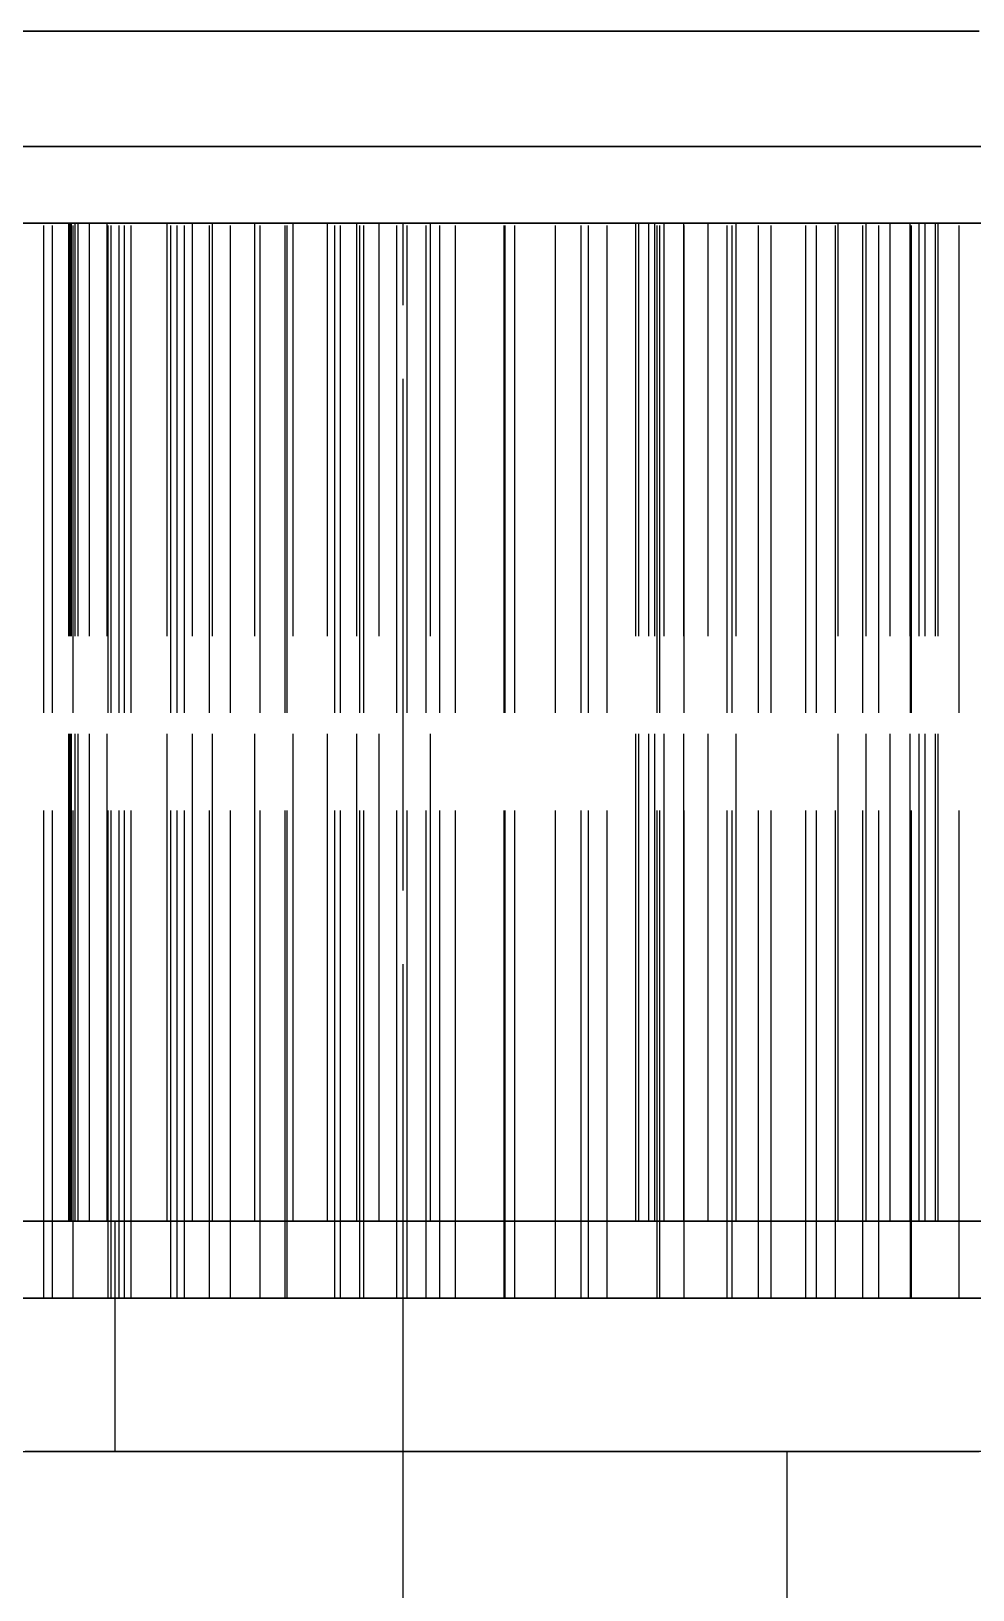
# Model space of a CAD drawing. Header units: millimetres. Extents: x -9 to 221, y -53 to 196.
# Drawn here: x 137.881 to 140.334, y -18.96 to -14.9 of the extents above; entities that cross this region are included whole.
import ezdxf

# ---------------------------------------------------------------- set-up
doc = ezdxf.new("R2010")
doc.units = ezdxf.units.MM
doc.linetypes.add('DASHED', pattern=[1.524, 1.27, -0.254])
doc.layers.add('HIDDEN', color=8, linetype='DASHED')
doc.layers.add('VISIBLE', color=7, linetype='CONTINUOUS')

msp = doc.modelspace()

# ---------------------------------------------------------------- linework, layer by layer
at = {"layer": 'HIDDEN'}
for points in [[(137.82368, -14.9), (137.92895, -14.9), (138.03421, -14.9), (138.13947, -14.9), (138.24474, -14.9), (138.35, -14.9), (138.45526, -14.9), (138.56053, -14.9), (138.66579, -14.9), (138.77105, -14.9), (138.87632, -14.9), (138.98158, -14.9), (139.08684, -14.9), (139.19211, -14.9), (139.29737, -14.9), (139.40263, -14.9), (139.50789, -14.9), (139.61316, -14.9), (139.71842, -14.9), (139.82368, -14.9), (139.92895, -14.9), (140.03421, -14.9), (140.13947, -14.9), (140.24474, -14.9), (140.35, -14.9)], [(140.35, -14.9), (140.24474, -14.9), (140.13947, -14.9), (140.03421, -14.9), (139.92895, -14.9), (139.82368, -14.9), (139.71842, -14.9), (139.61316, -14.9), (139.50789, -14.9), (139.40263, -14.9), (139.29737, -14.9), (139.19211, -14.9), (139.08684, -14.9), (138.98158, -14.9), (138.87632, -14.9), (138.77105, -14.9), (138.66579, -14.9), (138.56053, -14.9), (138.45526, -14.9), (138.35, -14.9), (138.24474, -14.9), (138.13947, -14.9), (138.03421, -14.9), (137.92895, -14.9), (137.82368, -14.9)], [(147.80238, -15.2), (147.04048, -15.2), (146.27857, -15.2), (145.51667, -15.2), (144.75476, -15.2), (143.99286, -15.2), (143.23095, -15.2), (142.46905, -15.2), (141.70714, -15.2), (140.94524, -15.2), (140.18333, -15.2), (139.42143, -15.2), (138.65952, -15.2), (137.89762, -15.2), (137.13571, -15.2), (136.37381, -15.2), (135.6119, -15.2), (134.85, -15.2)], [(147.80238, -15.2), (147.04048, -15.2), (146.27857, -15.2), (145.51667, -15.2), (144.75476, -15.2), (143.99286, -15.2), (143.23095, -15.2), (142.46905, -15.2), (141.70714, -15.2), (140.94524, -15.2), (140.18333, -15.2), (139.42143, -15.2), (138.65952, -15.2), (137.89762, -15.2), (137.13571, -15.2), (136.37381, -15.2), (135.6119, -15.2), (134.85, -15.2)], [(148.0246, -15.2), (147.32619, -15.2), (146.62778, -15.2), (145.92937, -15.2), (145.23095, -15.2), (144.53254, -15.2), (143.83413, -15.2), (143.13571, -15.2), (142.4373, -15.2), (141.73889, -15.2), (141.04048, -15.2), (140.34206, -15.2), (139.64365, -15.2), (138.94524, -15.2), (138.24683, -15.2), (137.54841, -15.2), (136.85, -15.2)], [(136.85, -15.2), (137.19921, -15.2), (137.54841, -15.2), (137.89762, -15.2), (138.24683, -15.2), (138.59603, -15.2), (138.94524, -15.2), (139.29444, -15.2), (139.64365, -15.2), (139.99286, -15.2), (140.34206, -15.2), (140.69127, -15.2), (141.04048, -15.2), (141.38968, -15.2), (141.73889, -15.2), (142.0881, -15.2), (142.4373, -15.2)], [(137.9142, -15.2), (137.71663, -15.2)], [(137.71663, -15.2), (137.9142, -15.2)], [(137.78537, -15.2), (137.93646, -15.2)], [(137.93646, -15.2), (137.78537, -15.2)], [(138.0819, -15.2), (137.88109, -15.2)], [(137.88109, -15.2), (138.0819, -15.2)], [(138.10992, -15.2), (137.9142, -15.2)], [(137.9142, -15.2), (138.10992, -15.2)], [(137.9142, -18.2), (137.9142, -15.2)], [(137.9142, -18.2), (137.9142, -15.2)], [(137.93646, -15.2), (138.08973, -15.2)], [(138.08973, -15.2), (137.93646, -15.2)], [(137.93646, -18.2), (137.93646, -15.2)], [(137.93646, -18.2), (137.93646, -15.2)], [(138.14183, -15.2), (137.99011, -15.2)], [(137.99011, -15.2), (138.12456, -15.2)], [(138.12456, -15.2), (137.99011, -15.2)], [(137.99011, -15.2), (138.14183, -15.2)], [(137.99011, -18.2), (137.99011, -15.2)], [(137.99011, -18.2), (137.99011, -15.2)], [(138.28082, -15.2), (138.0819, -15.2)], [(138.0819, -15.2), (138.28082, -15.2)], [(138.0819, -18.2), (138.0819, -15.2)], [(138.0819, -18.2), (138.0819, -15.2)], [(138.08973, -15.2), (138.24527, -15.2)], [(138.24527, -15.2), (138.08973, -15.2)], [(138.08973, -18.2), (138.08973, -15.2)], [(138.08973, -18.2), (138.08973, -15.2)], [(138.24527, -15.2), (138.10992, -15.2)], [(138.10992, -15.2), (138.24527, -15.2)], [(138.10992, -18.2), (138.10992, -15.2)], [(138.10992, -18.2), (138.10992, -15.2)], [(138.12456, -15.2), (138.26137, -15.2)], [(138.26137, -15.2), (138.12456, -15.2)], [(138.12456, -18.2), (138.12456, -15.2)], [(138.12456, -18.2), (138.12456, -15.2)], [(138.34576, -15.2), (138.14183, -15.2)], [(138.14183, -15.2), (138.34576, -15.2)], [(138.14183, -18.2), (138.14183, -15.2)], [(138.14183, -18.2), (138.14183, -15.2)], [(138.24527, -18.2), (138.24527, -15.2)], [(138.24527, -18.2), (138.24527, -15.2)], [(138.26137, -15.2), (138.40058, -15.2)], [(138.40058, -15.2), (138.26137, -15.2)], [(138.26137, -18.2), (138.26137, -15.2)], [(138.26137, -18.2), (138.26137, -15.2)], [(138.47769, -15.2), (138.28082, -15.2)], [(138.28082, -15.2), (138.47769, -15.2)], [(138.28082, -18.2), (138.28082, -15.2)], [(138.28082, -18.2), (138.28082, -15.2)], [(138.54772, -15.2), (138.34576, -15.2)], [(138.34576, -15.2), (138.54772, -15.2)], [(138.34576, -18.2), (138.34576, -15.2)], [(138.34576, -18.2), (138.34576, -15.2)], [(138.40058, -15.2), (138.54224, -15.2)], [(138.54224, -15.2), (138.40058, -15.2)], [(138.40058, -18.2), (138.40058, -15.2)], [(138.40058, -18.2), (138.40058, -15.2)], [(138.67233, -15.2), (138.47769, -15.2)], [(138.47769, -15.2), (138.67233, -15.2)], [(138.47769, -18.2), (138.47769, -15.2)], [(138.47769, -18.2), (138.47769, -15.2)], [(138.54224, -15.2), (138.68644, -15.2)], [(138.68644, -15.2), (138.54224, -15.2)], [(138.54224, -18.2), (138.54224, -15.2)], [(138.54224, -18.2), (138.54224, -15.2)], [(138.74758, -15.2), (138.54772, -15.2)], [(138.54772, -15.2), (138.74758, -15.2)], [(138.54772, -18.2), (138.54772, -15.2)], [(138.54772, -18.2), (138.54772, -15.2)], [(138.83329, -15.2), (138.67233, -15.2)], [(138.67233, -15.2), (138.83329, -15.2)], [(138.67233, -18.2), (138.67233, -15.2)], [(138.67233, -18.2), (138.67233, -15.2)], [(138.68644, -15.2), (138.83329, -15.2)], [(138.83329, -15.2), (138.68644, -15.2)], [(138.68644, -18.2), (138.68644, -15.2)], [(138.68644, -18.2), (138.68644, -15.2)], [(138.91025, -15.2), (138.73719, -15.2)], [(138.73719, -15.2), (138.86059, -15.2)], [(138.86059, -15.2), (138.73719, -15.2)], [(138.73719, -15.2), (138.91025, -15.2)], [(138.73719, -18.2), (138.73719, -15.2)], [(138.73719, -18.2), (138.73719, -15.2)], [(138.94521, -15.2), (138.74758, -15.2)], [(138.74758, -15.2), (138.94521, -15.2)], [(138.74758, -18.2), (138.74758, -15.2)], [(138.74758, -18.2), (138.74758, -15.2)], [(138.83329, -18.2), (138.83329, -15.2)], [(138.83329, -18.2), (138.83329, -15.2)], [(138.86059, -15.2), (138.98665, -15.2)], [(138.98665, -15.2), (138.86059, -15.2)], [(138.86059, -18.2), (138.86059, -15.2)], [(138.86059, -18.2), (138.86059, -15.2)], [(139.1129, -15.2), (138.91025, -15.2)], [(138.91025, -15.2), (139.1129, -15.2)], [(138.91025, -18.2), (138.91025, -15.2)], [(138.91025, -18.2), (138.91025, -15.2)], [(139.14044, -15.2), (138.94521, -15.2)], [(138.94521, -15.2), (139.14044, -15.2)], [(138.94521, -18.2), (138.94521, -15.2)], [(138.94521, -18.2), (138.94521, -15.2)], [(138.98665, -15.2), (139.11541, -15.2)], [(139.11541, -15.2), (138.98665, -15.2)], [(138.98665, -18.2), (138.98665, -15.2)], [(138.98665, -18.2), (138.98665, -15.2)], [(139.31326, -15.2), (139.1129, -15.2)], [(139.1129, -15.2), (139.31326, -15.2)], [(139.1129, -18.2), (139.1129, -15.2)], [(139.1129, -18.2), (139.1129, -15.2)], [(139.11541, -15.2), (139.24696, -15.2)], [(139.24696, -15.2), (139.11541, -15.2)], [(139.11541, -18.2), (139.11541, -15.2)], [(139.11541, -18.2), (139.11541, -15.2)], [(139.33305, -15.2), (139.14044, -15.2)], [(139.14044, -15.2), (139.33305, -15.2)], [(139.14044, -18.2), (139.14044, -15.2)], [(139.14044, -18.2), (139.14044, -15.2)], [(139.24696, -15.2), (139.38139, -15.2)], [(139.38139, -15.2), (139.24696, -15.2)], [(139.24696, -18.2), (139.24696, -15.2)], [(139.24696, -18.2), (139.24696, -15.2)], [(139.5112, -15.2), (139.31326, -15.2)], [(139.31326, -15.2), (139.5112, -15.2)], [(139.31326, -18.2), (139.31326, -15.2)], [(139.31326, -18.2), (139.31326, -15.2)], [(139.51883, -15.2), (139.33305, -15.2)], [(139.33305, -15.2), (139.51883, -15.2)], [(139.33305, -18.2), (139.33305, -15.2)], [(139.33305, -18.2), (139.33305, -15.2)], [(139.38139, -15.2), (139.51883, -15.2)], [(139.51883, -15.2), (139.38139, -15.2)], [(139.38139, -18.2), (139.38139, -15.2)], [(139.38139, -18.2), (139.38139, -15.2)], [(139.70658, -15.2), (139.5112, -15.2)], [(139.5112, -15.2), (139.70658, -15.2)], [(139.5112, -18.2), (139.5112, -15.2)], [(139.5112, -18.2), (139.5112, -15.2)], [(139.51883, -18.2), (139.51883, -15.2)], [(139.51883, -18.2), (139.51883, -15.2)], [(139.77582, -15.2), (139.58227, -15.2)], [(139.58227, -15.2), (139.69402, -15.2)], [(139.69402, -15.2), (139.58227, -15.2)], [(139.58227, -15.2), (139.77582, -15.2)], [(139.58227, -18.2), (139.58227, -15.2)], [(139.58227, -18.2), (139.58227, -15.2)], [(139.69402, -15.2), (139.8087, -15.2)], [(139.8087, -15.2), (139.69402, -15.2)], [(139.69402, -18.2), (139.69402, -15.2)], [(139.69402, -18.2), (139.69402, -15.2)], [(139.8992, -15.2), (139.70658, -15.2)], [(139.70658, -15.2), (139.8992, -15.2)], [(139.70658, -18.2), (139.70658, -15.2)], [(139.70658, -18.2), (139.70658, -15.2)], [(139.97619, -15.2), (139.77582, -15.2)], [(139.77582, -15.2), (139.97619, -15.2)], [(139.77582, -18.2), (139.77582, -15.2)], [(139.77582, -18.2), (139.77582, -15.2)], [(139.8087, -15.2), (139.92639, -15.2)], [(139.92639, -15.2), (139.8087, -15.2)], [(139.8087, -18.2), (139.8087, -15.2)], [(139.8087, -18.2), (139.8087, -15.2)], [(140.08884, -15.2), (139.8992, -15.2)], [(139.8992, -15.2), (140.08884, -15.2)], [(139.8992, -18.2), (139.8992, -15.2)], [(139.8992, -18.2), (139.8992, -15.2)], [(139.92639, -15.2), (140.04718, -15.2)], [(140.04718, -15.2), (139.92639, -15.2)], [(139.92639, -18.2), (139.92639, -15.2)], [(139.92639, -18.2), (139.92639, -15.2)], [(140.17398, -15.2), (139.97619, -15.2)], [(139.97619, -15.2), (140.17398, -15.2)], [(139.97619, -18.2), (139.97619, -15.2)], [(139.97619, -18.2), (139.97619, -15.2)], [(140.04718, -15.2), (140.17118, -15.2)], [(140.17118, -15.2), (140.04718, -15.2)], [(140.04718, -18.2), (140.04718, -15.2)], [(140.04718, -18.2), (140.04718, -15.2)], [(140.29855, -15.2), (140.08884, -15.2)], [(140.08884, -15.2), (140.29855, -15.2)], [(140.08884, -18.2), (140.08884, -15.2)], [(140.08884, -18.2), (140.08884, -15.2)], [(140.17118, -15.2), (140.29855, -15.2)], [(140.29855, -15.2), (140.17118, -15.2)], [(140.17118, -18.2), (140.17118, -15.2)], [(140.17118, -18.2), (140.17118, -15.2)], [(140.36904, -15.2), (140.17398, -15.2)], [(140.17398, -15.2), (140.36904, -15.2)], [(140.17398, -18.2), (140.17398, -15.2)], [(140.17398, -18.2), (140.17398, -15.2)], [(140.29855, -18.2), (140.29855, -15.2)], [(140.29855, -18.2), (140.29855, -15.2)], [(137.83291, -15.4), (138.30156, -15.4)], [(138.30156, -15.4), (137.83291, -15.4)], [(137.97954, -15.4), (137.98275, -15.4)], [(137.98636, -15.4), (137.97954, -15.4)], [(137.97954, -15.4), (137.98636, -15.4)], [(137.98275, -15.4), (137.97954, -15.4)], [(137.97954, -18), (137.97954, -15.4)], [(137.97954, -18), (137.97954, -15.4)], [(137.98275, -15.4), (137.99569, -15.4)], [(137.99569, -15.4), (137.98275, -15.4)], [(137.98275, -18), (137.98275, -15.4)], [(137.98275, -18), (137.98275, -15.4)], [(138.00377, -15.4), (137.98636, -15.4)], [(137.98636, -15.4), (138.00377, -15.4)], [(137.98636, -18), (137.98636, -15.4)], [(137.98636, -18), (137.98636, -15.4)], [(137.99569, -15.4), (138.23516, -15.4)], [(138.23516, -15.4), (137.99569, -15.4)], [(137.99569, -18), (137.99569, -15.4)], [(137.99569, -18), (137.99569, -15.4)], [(138.03305, -15.4), (138.00377, -15.4)], [(138.00377, -15.4), (138.03305, -15.4)], [(138.00377, -18), (138.00377, -15.4)], [(138.00377, -18), (138.00377, -15.4)], [(138.07863, -15.4), (138.03305, -15.4)], [(138.03305, -15.4), (138.07863, -15.4)], [(138.03305, -18), (138.03305, -15.4)], [(138.03305, -18), (138.03305, -15.4)], [(138.30156, -15.4), (138.07863, -15.4)], [(138.07863, -15.4), (138.30156, -15.4)], [(138.07863, -18), (138.07863, -15.4)], [(138.07863, -18), (138.07863, -15.4)], [(138.23516, -15.4), (138.35377, -15.4)], [(138.35377, -15.4), (138.23516, -15.4)], [(138.23516, -18), (138.23516, -15.4)], [(138.23516, -18), (138.23516, -15.4)], [(138.30156, -18), (138.30156, -15.4)], [(138.30156, -18), (138.30156, -15.4)], [(138.35377, -15.4), (138.46339, -15.4)], [(138.46339, -15.4), (138.35377, -15.4)], [(138.35377, -18), (138.35377, -15.4)], [(138.35377, -18), (138.35377, -15.4)], [(138.46339, -15.4), (138.56332, -15.4)], [(138.56332, -15.4), (138.46339, -15.4)], [(138.46339, -18), (138.46339, -15.4)], [(138.46339, -18), (138.46339, -15.4)], [(138.56332, -15.4), (138.65251, -15.4)], [(138.65251, -15.4), (138.56332, -15.4)], [(138.56332, -18), (138.56332, -15.4)], [(138.56332, -18), (138.56332, -15.4)], [(138.65251, -15.4), (138.72915, -15.4)], [(138.72915, -15.4), (138.65251, -15.4)], [(138.65251, -18), (138.65251, -15.4)], [(138.65251, -18), (138.65251, -15.4)], [(138.72915, -15.4), (138.78786, -15.4)], [(138.78786, -15.4), (138.72915, -15.4)], [(138.72915, -18), (138.72915, -15.4)], [(138.72915, -18), (138.72915, -15.4)], [(138.78786, -15.4), (138.92154, -15.4)], [(138.92154, -15.4), (138.78786, -15.4)], [(138.78786, -18), (138.78786, -15.4)], [(138.78786, -18), (138.78786, -15.4)], [(140.34206, -15.4), (140.31032, -15.4), (140.27857, -15.4), (140.24683, -15.4), (140.21508, -15.4), (140.18333, -15.4), (140.15159, -15.4), (140.11984, -15.4), (140.0881, -15.4), (140.05635, -15.4), (140.0246, -15.4), (139.99286, -15.4), (139.96111, -15.4), (139.92937, -15.4), (139.89762, -15.4), (139.86587, -15.4), (139.83413, -15.4), (139.80238, -15.4), (139.77063, -15.4), (139.73889, -15.4), (139.70714, -15.4), (139.6754, -15.4), (139.64365, -15.4), (139.6119, -15.4), (139.58016, -15.4), (139.54841, -15.4), (139.51667, -15.4), (139.48492, -15.4), (139.45317, -15.4), (139.42143, -15.4), (139.38968, -15.4), (139.35794, -15.4), (139.32619, -15.4), (139.29444, -15.4), (139.2627, -15.4), (139.23095, -15.4), (139.19921, -15.4), (139.16746, -15.4), (139.13571, -15.4), (139.10397, -15.4), (139.07222, -15.4), (139.04048, -15.4), (139.00873, -15.4), (138.97698, -15.4), (138.94524, -15.4), (138.91349, -15.4), (138.88175, -15.4), (138.85, -15.4)], [(138.85, -15.4), (138.86587, -15.4), (138.88175, -15.4), (138.89762, -15.4), (138.91349, -15.4), (138.92937, -15.4), (138.94524, -15.4), (138.96111, -15.4), (138.97698, -15.4), (138.99286, -15.4), (139.00873, -15.4), (139.0246, -15.4), (139.04048, -15.4), (139.05635, -15.4), (139.07222, -15.4), (139.0881, -15.4), (139.10397, -15.4), (139.11984, -15.4), (139.13571, -15.4), (139.15159, -15.4), (139.16746, -15.4), (139.18333, -15.4), (139.19921, -15.4), (139.21508, -15.4), (139.23095, -15.4), (139.24683, -15.4), (139.2627, -15.4), (139.27857, -15.4), (139.29444, -15.4), (139.31032, -15.4), (139.32619, -15.4), (139.34206, -15.4), (139.35794, -15.4), (139.37381, -15.4), (139.38968, -15.4), (139.40556, -15.4), (139.42143, -15.4), (139.4373, -15.4), (139.45317, -15.4), (139.46905, -15.4), (139.48492, -15.4), (139.50079, -15.4), (139.51667, -15.4), (139.53254, -15.4), (139.54841, -15.4), (139.56429, -15.4), (139.58016, -15.4), (139.59603, -15.4), (139.6119, -15.4), (139.62778, -15.4), (139.64365, -15.4), (139.65952, -15.4), (139.6754, -15.4), (139.69127, -15.4), (139.70714, -15.4), (139.72302, -15.4), (139.73889, -15.4), (139.75476, -15.4), (139.77063, -15.4), (139.78651, -15.4), (139.80238, -15.4), (139.81825, -15.4), (139.83413, -15.4), (139.85, -15.4)], [(140.34206, -15.4), (140.31032, -15.4), (140.27857, -15.4), (140.24683, -15.4), (140.21508, -15.4), (140.18333, -15.4), (140.15159, -15.4), (140.11984, -15.4), (140.0881, -15.4), (140.05635, -15.4), (140.0246, -15.4), (139.99286, -15.4), (139.96111, -15.4), (139.92937, -15.4), (139.89762, -15.4), (139.86587, -15.4), (139.83413, -15.4), (139.80238, -15.4), (139.77063, -15.4), (139.73889, -15.4), (139.70714, -15.4), (139.6754, -15.4), (139.64365, -15.4), (139.6119, -15.4), (139.58016, -15.4), (139.54841, -15.4), (139.51667, -15.4), (139.48492, -15.4), (139.45317, -15.4), (139.42143, -15.4), (139.38968, -15.4), (139.35794, -15.4), (139.32619, -15.4), (139.29444, -15.4), (139.2627, -15.4), (139.23095, -15.4), (139.19921, -15.4), (139.16746, -15.4), (139.13571, -15.4), (139.10397, -15.4), (139.07222, -15.4), (139.04048, -15.4), (139.00873, -15.4), (138.97698, -15.4), (138.94524, -15.4), (138.91349, -15.4), (138.88175, -15.4), (138.85, -15.4)], [(138.85, -15.4), (138.86587, -15.4), (138.88175, -15.4), (138.89762, -15.4), (138.91349, -15.4), (138.92937, -15.4), (138.94524, -15.4), (138.96111, -15.4), (138.97698, -15.4), (138.99286, -15.4), (139.00873, -15.4), (139.0246, -15.4), (139.04048, -15.4), (139.05635, -15.4), (139.07222, -15.4), (139.0881, -15.4), (139.10397, -15.4), (139.11984, -15.4), (139.13571, -15.4), (139.15159, -15.4), (139.16746, -15.4), (139.18333, -15.4), (139.19921, -15.4), (139.21508, -15.4), (139.23095, -15.4), (139.24683, -15.4), (139.2627, -15.4), (139.27857, -15.4), (139.29444, -15.4), (139.31032, -15.4), (139.32619, -15.4), (139.34206, -15.4), (139.35794, -15.4), (139.37381, -15.4), (139.38968, -15.4), (139.40556, -15.4), (139.42143, -15.4), (139.4373, -15.4), (139.45317, -15.4), (139.46905, -15.4), (139.48492, -15.4), (139.50079, -15.4), (139.51667, -15.4), (139.53254, -15.4), (139.54841, -15.4), (139.56429, -15.4), (139.58016, -15.4), (139.59603, -15.4), (139.6119, -15.4), (139.62778, -15.4), (139.64365, -15.4), (139.65952, -15.4), (139.6754, -15.4), (139.69127, -15.4), (139.70714, -15.4), (139.72302, -15.4), (139.73889, -15.4), (139.75476, -15.4), (139.77063, -15.4), (139.78651, -15.4), (139.80238, -15.4), (139.81825, -15.4), (139.83413, -15.4), (139.85, -15.4)], [(138.85, -18.6), (138.85, -15.4)], [(138.85, -21.71), (138.85, -15.4)], [(138.92154, -18), (138.92154, -15.4)], [(138.92154, -15.4), (139.50594, -15.4)], [(139.50594, -15.4), (138.92154, -15.4)], [(138.92154, -18), (138.92154, -15.4)], [(139.4564, -18), (139.4564, -15.4)], [(139.50594, -15.4), (139.4564, -15.4)], [(139.4564, -15.4), (139.4637, -15.4)], [(139.4564, -15.4), (139.50594, -15.4)], [(139.4637, -15.4), (139.4564, -15.4)], [(139.4564, -18), (139.4564, -15.4)], [(139.4637, -18), (139.4637, -15.4)], [(139.4637, -15.4), (139.48998, -15.4)], [(139.48998, -15.4), (139.4637, -15.4)], [(139.4637, -18), (139.4637, -15.4)], [(139.48998, -15.4), (139.52981, -15.4)], [(139.52981, -15.4), (139.48998, -15.4)], [(139.48998, -18), (139.48998, -15.4)], [(139.48998, -18), (139.48998, -15.4)], [(139.50594, -18), (139.50594, -15.4)], [(139.50594, -18), (139.50594, -15.4)], [(139.52981, -15.4), (139.58148, -15.4)], [(139.58148, -15.4), (139.52981, -15.4)], [(139.52981, -18), (139.52981, -15.4)], [(139.52981, -18), (139.52981, -15.4)], [(139.58148, -15.4), (139.6441, -15.4)], [(139.6441, -15.4), (139.58148, -15.4)], [(139.58148, -18), (139.58148, -15.4)], [(139.58148, -18), (139.58148, -15.4)], [(139.6441, -15.4), (139.7171, -15.4)], [(139.7171, -15.4), (139.6441, -15.4)], [(139.6441, -18), (139.6441, -15.4)], [(139.6441, -18), (139.6441, -15.4)], [(139.7171, -15.4), (139.9829, -15.4)], [(139.9829, -15.4), (139.7171, -15.4)], [(139.7171, -18), (139.7171, -15.4)], [(139.7171, -18), (139.7171, -15.4)], [(139.85, -15.4), (139.86587, -15.4), (139.88175, -15.4), (139.89762, -15.4), (139.91349, -15.4), (139.92937, -15.4), (139.94524, -15.4), (139.96111, -15.4), (139.97698, -15.4), (139.99286, -15.4), (140.00873, -15.4), (140.0246, -15.4), (140.04048, -15.4), (140.05635, -15.4), (140.07222, -15.4), (140.0881, -15.4), (140.10397, -15.4), (140.11984, -15.4), (140.13571, -15.4), (140.15159, -15.4), (140.16746, -15.4), (140.18333, -15.4), (140.19921, -15.4), (140.21508, -15.4), (140.23095, -15.4), (140.24683, -15.4), (140.2627, -15.4), (140.27857, -15.4), (140.29444, -15.4), (140.31032, -15.4), (140.32619, -15.4), (140.34206, -15.4)], [(139.85, -15.4), (139.86587, -15.4), (139.88175, -15.4), (139.89762, -15.4), (139.91349, -15.4), (139.92937, -15.4), (139.94524, -15.4), (139.96111, -15.4), (139.97698, -15.4), (139.99286, -15.4), (140.00873, -15.4), (140.0246, -15.4), (140.04048, -15.4), (140.05635, -15.4), (140.07222, -15.4), (140.0881, -15.4), (140.10397, -15.4), (140.11984, -15.4), (140.13571, -15.4), (140.15159, -15.4), (140.16746, -15.4), (140.18333, -15.4), (140.19921, -15.4), (140.21508, -15.4), (140.23095, -15.4), (140.24683, -15.4), (140.2627, -15.4), (140.27857, -15.4), (140.29444, -15.4), (140.31032, -15.4), (140.32619, -15.4), (140.34206, -15.4)], [(139.9829, -15.4), (140.0559, -15.4)], [(140.0559, -15.4), (139.9829, -15.4)], [(139.9829, -18), (139.9829, -15.4)], [(139.9829, -18), (139.9829, -15.4)], [(140.0559, -15.4), (140.11852, -15.4)], [(140.11852, -15.4), (140.0559, -15.4)], [(140.0559, -18), (140.0559, -15.4)], [(140.0559, -18), (140.0559, -15.4)], [(140.11852, -15.4), (140.17019, -15.4)], [(140.17019, -15.4), (140.11852, -15.4)], [(140.11852, -18), (140.11852, -15.4)], [(140.11852, -18), (140.11852, -15.4)], [(140.17019, -15.4), (140.21002, -15.4)], [(140.21002, -15.4), (140.17019, -15.4)], [(140.17019, -18), (140.17019, -15.4)], [(140.17019, -18), (140.17019, -15.4)], [(140.2436, -15.4), (140.19406, -15.4)], [(140.19406, -15.4), (140.77846, -15.4)], [(140.77846, -15.4), (140.19406, -15.4)], [(140.19406, -15.4), (140.2436, -15.4)], [(140.19406, -18), (140.19406, -15.4)], [(140.19406, -18), (140.19406, -15.4)], [(140.21002, -15.4), (140.2363, -15.4)], [(140.2363, -15.4), (140.21002, -15.4)], [(140.21002, -18), (140.21002, -15.4)], [(140.21002, -18), (140.21002, -15.4)], [(140.2363, -15.4), (140.2436, -15.4)], [(140.2436, -15.4), (140.2363, -15.4)], [(140.2363, -18), (140.2363, -15.4)], [(140.2363, -18), (140.2363, -15.4)], [(140.2436, -18), (140.2436, -15.4)], [(140.2436, -18), (140.2436, -15.4)], [(137.83291, -18), (138.30156, -18)], [(138.30156, -18), (137.83291, -18)], [(137.97954, -18), (137.98275, -18)], [(137.98636, -18), (137.97954, -18)], [(137.97954, -18), (137.98636, -18)], [(137.98275, -18), (137.97954, -18)], [(137.98275, -18), (137.99569, -18)], [(137.99569, -18), (137.98275, -18)], [(138.00377, -18), (137.98636, -18)], [(137.98636, -18), (138.00377, -18)], [(137.99569, -18), (138.23516, -18)], [(138.23516, -18), (137.99569, -18)], [(138.03305, -18), (138.00377, -18)], [(138.00377, -18), (138.03305, -18)], [(138.07863, -18), (138.03305, -18)], [(138.03305, -18), (138.07863, -18)], [(138.30156, -18), (138.07863, -18)], [(138.07863, -18), (138.30156, -18)], [(140.37778, -18), (140.32222, -18), (140.26667, -18), (140.21111, -18), (140.15556, -18), (140.1, -18), (140.04444, -18), (139.98889, -18), (139.93333, -18), (139.87778, -18), (139.82222, -18), (139.76667, -18), (139.71111, -18), (139.65556, -18), (139.6, -18), (139.54444, -18), (139.48889, -18), (139.43333, -18), (139.37778, -18), (139.32222, -18), (139.26667, -18), (139.21111, -18), (139.15556, -18), (139.1, -18), (139.04444, -18), (138.98889, -18), (138.93333, -18), (138.87778, -18), (138.82222, -18), (138.76667, -18), (138.71111, -18), (138.65556, -18), (138.6, -18), (138.54444, -18), (138.48889, -18), (138.43333, -18), (138.37778, -18), (138.32222, -18), (138.26667, -18), (138.21111, -18), (138.15556, -18), (138.1, -18)], [(138.1, -18), (138.12778, -18), (138.15556, -18), (138.18333, -18), (138.21111, -18), (138.23889, -18), (138.26667, -18), (138.29444, -18), (138.32222, -18), (138.35, -18), (138.37778, -18), (138.40556, -18), (138.43333, -18), (138.46111, -18), (138.48889, -18), (138.51667, -18), (138.54444, -18), (138.57222, -18), (138.6, -18), (138.62778, -18), (138.65556, -18), (138.68333, -18), (138.71111, -18), (138.73889, -18), (138.76667, -18), (138.79444, -18), (138.82222, -18), (138.85, -18), (138.87778, -18), (138.90556, -18), (138.93333, -18), (138.96111, -18), (138.98889, -18), (139.01667, -18), (139.04444, -18), (139.07222, -18), (139.1, -18), (139.12778, -18), (139.15556, -18), (139.18333, -18), (139.21111, -18), (139.23889, -18), (139.26667, -18), (139.29444, -18), (139.32222, -18), (139.35, -18), (139.37778, -18), (139.40556, -18), (139.43333, -18), (139.46111, -18), (139.48889, -18), (139.51667, -18), (139.54444, -18), (139.57222, -18), (139.6, -18), (139.62778, -18), (139.65556, -18), (139.68333, -18), (139.71111, -18), (139.73889, -18), (139.76667, -18), (139.79444, -18), (139.82222, -18), (139.85, -18)], [(138.1, -18.6), (138.1, -18)], [(138.23516, -18), (138.35377, -18)], [(138.35377, -18), (138.23516, -18)], [(138.35377, -18), (138.46339, -18)], [(138.46339, -18), (138.35377, -18)], [(138.46339, -18), (138.56332, -18)], [(138.56332, -18), (138.46339, -18)], [(138.56332, -18), (138.65251, -18)], [(138.65251, -18), (138.56332, -18)], [(138.65251, -18), (138.72915, -18)], [(138.72915, -18), (138.65251, -18)], [(138.72915, -18), (138.78786, -18)], [(138.78786, -18), (138.72915, -18)], [(138.78786, -18), (138.92154, -18)], [(138.92154, -18), (138.78786, -18)], [(138.92154, -18), (139.50594, -18)], [(139.50594, -18), (138.92154, -18)], [(139.50594, -18), (139.4564, -18)], [(139.4564, -18), (139.4637, -18)], [(139.4564, -18), (139.50594, -18)], [(139.4637, -18), (139.4564, -18)], [(139.4637, -18), (139.48998, -18)], [(139.48998, -18), (139.4637, -18)], [(139.48998, -18), (139.52981, -18)], [(139.52981, -18), (139.48998, -18)], [(139.52981, -18), (139.58148, -18)], [(139.58148, -18), (139.52981, -18)], [(139.58148, -18), (139.6441, -18)], [(139.6441, -18), (139.58148, -18)], [(139.6441, -18), (139.7171, -18)], [(139.7171, -18), (139.6441, -18)], [(139.7171, -18), (139.9829, -18)], [(139.9829, -18), (139.7171, -18)], [(139.85, -18), (139.87778, -18), (139.90556, -18), (139.93333, -18), (139.96111, -18), (139.98889, -18), (140.01667, -18), (140.04444, -18), (140.07222, -18), (140.1, -18), (140.12778, -18), (140.15556, -18), (140.18333, -18), (140.21111, -18), (140.23889, -18), (140.26667, -18), (140.29444, -18), (140.32222, -18), (140.35, -18)], [(139.9829, -18), (140.0559, -18)], [(140.0559, -18), (139.9829, -18)], [(140.0559, -18), (140.11852, -18)], [(140.11852, -18), (140.0559, -18)], [(140.11852, -18), (140.17019, -18)], [(140.17019, -18), (140.11852, -18)], [(140.17019, -18), (140.21002, -18)], [(140.21002, -18), (140.17019, -18)], [(140.2436, -18), (140.19406, -18)], [(140.19406, -18), (140.77846, -18)], [(140.77846, -18), (140.19406, -18)], [(140.19406, -18), (140.2436, -18)], [(140.21002, -18), (140.2363, -18)], [(140.2363, -18), (140.21002, -18)], [(140.2363, -18), (140.2436, -18)], [(140.2436, -18), (140.2363, -18)], [(147.80238, -18.2), (147.04048, -18.2), (146.27857, -18.2), (145.51667, -18.2), (144.75476, -18.2), (143.99286, -18.2), (143.23095, -18.2), (142.46905, -18.2), (141.70714, -18.2), (140.94524, -18.2), (140.18333, -18.2), (139.42143, -18.2), (138.65952, -18.2), (137.89762, -18.2), (137.13571, -18.2), (136.37381, -18.2), (135.6119, -18.2), (134.85, -18.2)], [(137.9142, -18.2), (137.71663, -18.2)], [(137.71663, -18.2), (137.9142, -18.2)], [(137.78537, -18.2), (137.93646, -18.2)], [(137.93646, -18.2), (137.78537, -18.2)], [(138.0819, -18.2), (137.88109, -18.2)], [(137.88109, -18.2), (138.0819, -18.2)], [(138.10992, -18.2), (137.9142, -18.2)], [(137.9142, -18.2), (138.10992, -18.2)], [(137.93646, -18.2), (138.08973, -18.2)], [(138.08973, -18.2), (137.93646, -18.2)], [(138.14183, -18.2), (137.99011, -18.2)], [(137.99011, -18.2), (138.12456, -18.2)], [(138.12456, -18.2), (137.99011, -18.2)], [(137.99011, -18.2), (138.14183, -18.2)], [(138.28082, -18.2), (138.0819, -18.2)], [(138.0819, -18.2), (138.28082, -18.2)], [(138.08973, -18.2), (138.24527, -18.2)], [(138.24527, -18.2), (138.08973, -18.2)], [(138.24527, -18.2), (138.10992, -18.2)], [(138.10992, -18.2), (138.24527, -18.2)], [(138.12456, -18.2), (138.26137, -18.2)], [(138.26137, -18.2), (138.12456, -18.2)], [(138.34576, -18.2), (138.14183, -18.2)], [(138.14183, -18.2), (138.34576, -18.2)], [(138.26137, -18.2), (138.40058, -18.2)], [(138.40058, -18.2), (138.26137, -18.2)], [(138.47769, -18.2), (138.28082, -18.2)], [(138.28082, -18.2), (138.47769, -18.2)], [(138.54772, -18.2), (138.34576, -18.2)], [(138.34576, -18.2), (138.54772, -18.2)], [(138.40058, -18.2), (138.54224, -18.2)], [(138.54224, -18.2), (138.40058, -18.2)], [(138.67233, -18.2), (138.47769, -18.2)], [(138.47769, -18.2), (138.67233, -18.2)], [(138.54224, -18.2), (138.68644, -18.2)], [(138.68644, -18.2), (138.54224, -18.2)], [(138.74758, -18.2), (138.54772, -18.2)], [(138.54772, -18.2), (138.74758, -18.2)], [(138.83329, -18.2), (138.67233, -18.2)], [(138.67233, -18.2), (138.83329, -18.2)], [(138.68644, -18.2), (138.83329, -18.2)], [(138.83329, -18.2), (138.68644, -18.2)], [(138.91025, -18.2), (138.73719, -18.2)], [(138.73719, -18.2), (138.86059, -18.2)], [(138.86059, -18.2), (138.73719, -18.2)], [(138.73719, -18.2), (138.91025, -18.2)], [(138.94521, -18.2), (138.74758, -18.2)], [(138.74758, -18.2), (138.94521, -18.2)], [(138.86059, -18.2), (138.98665, -18.2)], [(138.98665, -18.2), (138.86059, -18.2)], [(139.1129, -18.2), (138.91025, -18.2)], [(138.91025, -18.2), (139.1129, -18.2)], [(139.14044, -18.2), (138.94521, -18.2)], [(138.94521, -18.2), (139.14044, -18.2)], [(138.98665, -18.2), (139.11541, -18.2)], [(139.11541, -18.2), (138.98665, -18.2)], [(139.31326, -18.2), (139.1129, -18.2)], [(139.1129, -18.2), (139.31326, -18.2)], [(139.11541, -18.2), (139.24696, -18.2)], [(139.24696, -18.2), (139.11541, -18.2)], [(139.33305, -18.2), (139.14044, -18.2)], [(139.14044, -18.2), (139.33305, -18.2)], [(139.24696, -18.2), (139.38139, -18.2)], [(139.38139, -18.2), (139.24696, -18.2)], [(139.5112, -18.2), (139.31326, -18.2)], [(139.31326, -18.2), (139.5112, -18.2)], [(139.51883, -18.2), (139.33305, -18.2)], [(139.33305, -18.2), (139.51883, -18.2)], [(139.38139, -18.2), (139.51883, -18.2)], [(139.51883, -18.2), (139.38139, -18.2)], [(139.70658, -18.2), (139.5112, -18.2)], [(139.5112, -18.2), (139.70658, -18.2)], [(139.77582, -18.2), (139.58227, -18.2)], [(139.58227, -18.2), (139.69402, -18.2)], [(139.69402, -18.2), (139.58227, -18.2)], [(139.58227, -18.2), (139.77582, -18.2)], [(139.69402, -18.2), (139.8087, -18.2)], [(139.8087, -18.2), (139.69402, -18.2)], [(139.8992, -18.2), (139.70658, -18.2)], [(139.70658, -18.2), (139.8992, -18.2)], [(139.97619, -18.2), (139.77582, -18.2)], [(139.77582, -18.2), (139.97619, -18.2)], [(139.8087, -18.2), (139.92639, -18.2)], [(139.92639, -18.2), (139.8087, -18.2)], [(140.08884, -18.2), (139.8992, -18.2)], [(139.8992, -18.2), (140.08884, -18.2)], [(139.92639, -18.2), (140.04718, -18.2)], [(140.04718, -18.2), (139.92639, -18.2)], [(140.17398, -18.2), (139.97619, -18.2)], [(139.97619, -18.2), (140.17398, -18.2)], [(140.04718, -18.2), (140.17118, -18.2)], [(140.17118, -18.2), (140.04718, -18.2)], [(140.29855, -18.2), (140.08884, -18.2)], [(140.08884, -18.2), (140.29855, -18.2)], [(140.17118, -18.2), (140.29855, -18.2)], [(140.29855, -18.2), (140.17118, -18.2)], [(140.36904, -18.2), (140.17398, -18.2)], [(140.17398, -18.2), (140.36904, -18.2)], [(137.85376, -18.6), (137.88759, -18.6), (137.92143, -18.6), (137.95526, -18.6), (137.9891, -18.6), (138.02293, -18.6), (138.05677, -18.6), (138.0906, -18.6), (138.12444, -18.6), (138.15827, -18.6), (138.19211, -18.6), (138.22594, -18.6), (138.25977, -18.6), (138.29361, -18.6), (138.32744, -18.6), (138.36128, -18.6), (138.39511, -18.6), (138.42895, -18.6), (138.46278, -18.6), (138.49662, -18.6), (138.53045, -18.6), (138.56429, -18.6), (138.59812, -18.6), (138.63195, -18.6), (138.66579, -18.6), (138.69962, -18.6), (138.73346, -18.6), (138.76729, -18.6), (138.80113, -18.6), (138.83496, -18.6), (138.8688, -18.6), (138.90263, -18.6), (138.93647, -18.6), (138.9703, -18.6), (139.00414, -18.6), (139.03797, -18.6), (139.0718, -18.6), (139.10564, -18.6), (139.13947, -18.6), (139.17331, -18.6), (139.20714, -18.6), (139.24098, -18.6), (139.27481, -18.6), (139.30865, -18.6), (139.34248, -18.6), (139.37632, -18.6), (139.41015, -18.6), (139.44398, -18.6), (139.47782, -18.6), (139.51165, -18.6), (139.54549, -18.6), (139.57932, -18.6), (139.61316, -18.6), (139.64699, -18.6), (139.68083, -18.6), (139.71466, -18.6), (139.7485, -18.6), (139.78233, -18.6), (139.81617, -18.6), (139.85, -18.6)], [(140.38254, -18.6), (140.28571, -18.6), (140.18889, -18.6), (140.09206, -18.6), (139.99524, -18.6), (139.89841, -18.6), (139.80159, -18.6), (139.70476, -18.6), (139.60794, -18.6), (139.51111, -18.6), (139.41429, -18.6), (139.31746, -18.6), (139.22063, -18.6), (139.12381, -18.6), (139.02698, -18.6), (138.93016, -18.6), (138.83333, -18.6), (138.73651, -18.6), (138.63968, -18.6), (138.54286, -18.6), (138.44603, -18.6), (138.34921, -18.6), (138.25238, -18.6), (138.15556, -18.6), (138.05873, -18.6), (137.9619, -18.6), (137.86508, -18.6)], [(140.37778, -18.6), (140.32222, -18.6), (140.26667, -18.6), (140.21111, -18.6), (140.15556, -18.6), (140.1, -18.6), (140.04444, -18.6), (139.98889, -18.6), (139.93333, -18.6), (139.87778, -18.6), (139.82222, -18.6), (139.76667, -18.6), (139.71111, -18.6), (139.65556, -18.6), (139.6, -18.6), (139.54444, -18.6), (139.48889, -18.6), (139.43333, -18.6), (139.37778, -18.6), (139.32222, -18.6), (139.26667, -18.6), (139.21111, -18.6), (139.15556, -18.6), (139.1, -18.6), (139.04444, -18.6), (138.98889, -18.6), (138.93333, -18.6), (138.87778, -18.6), (138.82222, -18.6), (138.76667, -18.6), (138.71111, -18.6), (138.65556, -18.6), (138.6, -18.6), (138.54444, -18.6), (138.48889, -18.6), (138.43333, -18.6), (138.37778, -18.6), (138.32222, -18.6), (138.26667, -18.6), (138.21111, -18.6), (138.15556, -18.6), (138.1, -18.6)], [(138.1, -18.6), (138.12778, -18.6), (138.15556, -18.6), (138.18333, -18.6), (138.21111, -18.6), (138.23889, -18.6), (138.26667, -18.6), (138.29444, -18.6), (138.32222, -18.6), (138.35, -18.6), (138.37778, -18.6), (138.40556, -18.6), (138.43333, -18.6), (138.46111, -18.6), (138.48889, -18.6), (138.51667, -18.6), (138.54444, -18.6), (138.57222, -18.6), (138.6, -18.6), (138.62778, -18.6), (138.65556, -18.6), (138.68333, -18.6), (138.71111, -18.6), (138.73889, -18.6), (138.76667, -18.6), (138.79444, -18.6), (138.82222, -18.6), (138.85, -18.6), (138.87778, -18.6), (138.90556, -18.6), (138.93333, -18.6), (138.96111, -18.6), (138.98889, -18.6), (139.01667, -18.6), (139.04444, -18.6), (139.07222, -18.6), (139.1, -18.6), (139.12778, -18.6), (139.15556, -18.6), (139.18333, -18.6), (139.21111, -18.6), (139.23889, -18.6), (139.26667, -18.6), (139.29444, -18.6), (139.32222, -18.6), (139.35, -18.6), (139.37778, -18.6), (139.40556, -18.6), (139.43333, -18.6), (139.46111, -18.6), (139.48889, -18.6), (139.51667, -18.6), (139.54444, -18.6), (139.57222, -18.6), (139.6, -18.6), (139.62778, -18.6), (139.65556, -18.6), (139.68333, -18.6), (139.71111, -18.6), (139.73889, -18.6), (139.76667, -18.6), (139.79444, -18.6), (139.82222, -18.6), (139.85, -18.6)], [(140.34206, -18.6), (140.31032, -18.6), (140.27857, -18.6), (140.24683, -18.6), (140.21508, -18.6), (140.18333, -18.6), (140.15159, -18.6), (140.11984, -18.6), (140.0881, -18.6), (140.05635, -18.6), (140.0246, -18.6), (139.99286, -18.6), (139.96111, -18.6), (139.92937, -18.6), (139.89762, -18.6), (139.86587, -18.6), (139.83413, -18.6), (139.80238, -18.6), (139.77063, -18.6), (139.73889, -18.6), (139.70714, -18.6), (139.6754, -18.6), (139.64365, -18.6), (139.6119, -18.6), (139.58016, -18.6), (139.54841, -18.6), (139.51667, -18.6), (139.48492, -18.6), (139.45317, -18.6), (139.42143, -18.6), (139.38968, -18.6), (139.35794, -18.6), (139.32619, -18.6), (139.29444, -18.6), (139.2627, -18.6), (139.23095, -18.6), (139.19921, -18.6), (139.16746, -18.6), (139.13571, -18.6), (139.10397, -18.6), (139.07222, -18.6), (139.04048, -18.6), (139.00873, -18.6), (138.97698, -18.6), (138.94524, -18.6), (138.91349, -18.6), (138.88175, -18.6), (138.85, -18.6)], [(138.85, -18.6), (138.86587, -18.6), (138.88175, -18.6), (138.89762, -18.6), (138.91349, -18.6), (138.92937, -18.6), (138.94524, -18.6), (138.96111, -18.6), (138.97698, -18.6), (138.99286, -18.6), (139.00873, -18.6), (139.0246, -18.6), (139.04048, -18.6), (139.05635, -18.6), (139.07222, -18.6), (139.0881, -18.6), (139.10397, -18.6), (139.11984, -18.6), (139.13571, -18.6), (139.15159, -18.6), (139.16746, -18.6), (139.18333, -18.6), (139.19921, -18.6), (139.21508, -18.6), (139.23095, -18.6), (139.24683, -18.6), (139.2627, -18.6), (139.27857, -18.6), (139.29444, -18.6), (139.31032, -18.6), (139.32619, -18.6), (139.34206, -18.6), (139.35794, -18.6), (139.37381, -18.6), (139.38968, -18.6), (139.40556, -18.6), (139.42143, -18.6), (139.4373, -18.6), (139.45317, -18.6), (139.46905, -18.6), (139.48492, -18.6), (139.50079, -18.6), (139.51667, -18.6), (139.53254, -18.6), (139.54841, -18.6), (139.56429, -18.6), (139.58016, -18.6), (139.59603, -18.6), (139.6119, -18.6), (139.62778, -18.6), (139.64365, -18.6), (139.65952, -18.6), (139.6754, -18.6), (139.69127, -18.6), (139.70714, -18.6), (139.72302, -18.6), (139.73889, -18.6), (139.75476, -18.6), (139.77063, -18.6), (139.78651, -18.6), (139.80238, -18.6), (139.81825, -18.6), (139.83413, -18.6), (139.85, -18.6)], [(140.34206, -18.6), (140.31032, -18.6), (140.27857, -18.6), (140.24683, -18.6), (140.21508, -18.6), (140.18333, -18.6), (140.15159, -18.6), (140.11984, -18.6), (140.0881, -18.6), (140.05635, -18.6), (140.0246, -18.6), (139.99286, -18.6), (139.96111, -18.6), (139.92937, -18.6), (139.89762, -18.6), (139.86587, -18.6), (139.83413, -18.6), (139.80238, -18.6), (139.77063, -18.6), (139.73889, -18.6), (139.70714, -18.6), (139.6754, -18.6), (139.64365, -18.6), (139.6119, -18.6), (139.58016, -18.6), (139.54841, -18.6), (139.51667, -18.6), (139.48492, -18.6), (139.45317, -18.6), (139.42143, -18.6), (139.38968, -18.6), (139.35794, -18.6), (139.32619, -18.6), (139.29444, -18.6), (139.2627, -18.6), (139.23095, -18.6), (139.19921, -18.6), (139.16746, -18.6), (139.13571, -18.6), (139.10397, -18.6), (139.07222, -18.6), (139.04048, -18.6), (139.00873, -18.6), (138.97698, -18.6), (138.94524, -18.6), (138.91349, -18.6), (138.88175, -18.6), (138.85, -18.6)], [(138.85, -18.6), (138.86587, -18.6), (138.88175, -18.6), (138.89762, -18.6), (138.91349, -18.6), (138.92937, -18.6), (138.94524, -18.6), (138.96111, -18.6), (138.97698, -18.6), (138.99286, -18.6), (139.00873, -18.6), (139.0246, -18.6), (139.04048, -18.6), (139.05635, -18.6), (139.07222, -18.6), (139.0881, -18.6), (139.10397, -18.6), (139.11984, -18.6), (139.13571, -18.6), (139.15159, -18.6), (139.16746, -18.6), (139.18333, -18.6), (139.19921, -18.6), (139.21508, -18.6), (139.23095, -18.6), (139.24683, -18.6), (139.2627, -18.6), (139.27857, -18.6), (139.29444, -18.6), (139.31032, -18.6), (139.32619, -18.6), (139.34206, -18.6), (139.35794, -18.6), (139.37381, -18.6), (139.38968, -18.6), (139.40556, -18.6), (139.42143, -18.6), (139.4373, -18.6), (139.45317, -18.6), (139.46905, -18.6), (139.48492, -18.6), (139.50079, -18.6), (139.51667, -18.6), (139.53254, -18.6), (139.54841, -18.6), (139.56429, -18.6), (139.58016, -18.6), (139.59603, -18.6), (139.6119, -18.6), (139.62778, -18.6), (139.64365, -18.6), (139.65952, -18.6), (139.6754, -18.6), (139.69127, -18.6), (139.70714, -18.6), (139.72302, -18.6), (139.73889, -18.6), (139.75476, -18.6), (139.77063, -18.6), (139.78651, -18.6), (139.80238, -18.6), (139.81825, -18.6), (139.83413, -18.6), (139.85, -18.6)], [(138.85, -20.9), (138.85, -18.6)], [(139.85, -18.6), (139.86587, -18.6), (139.88175, -18.6), (139.89762, -18.6), (139.91349, -18.6), (139.92937, -18.6), (139.94524, -18.6), (139.96111, -18.6), (139.97698, -18.6), (139.99286, -18.6), (140.00873, -18.6), (140.0246, -18.6), (140.04048, -18.6), (140.05635, -18.6), (140.07222, -18.6), (140.0881, -18.6), (140.10397, -18.6), (140.11984, -18.6), (140.13571, -18.6), (140.15159, -18.6), (140.16746, -18.6), (140.18333, -18.6), (140.19921, -18.6), (140.21508, -18.6), (140.23095, -18.6), (140.24683, -18.6), (140.2627, -18.6), (140.27857, -18.6), (140.29444, -18.6), (140.31032, -18.6), (140.32619, -18.6), (140.34206, -18.6)], [(139.85, -18.6), (139.89841, -18.6), (139.94683, -18.6), (139.99524, -18.6), (140.04365, -18.6), (140.09206, -18.6), (140.14048, -18.6), (140.18889, -18.6), (140.2373, -18.6), (140.28571, -18.6), (140.33413, -18.6)], [(139.85, -20.9), (139.85, -18.6)], [(139.85, -18.6), (139.87778, -18.6), (139.90556, -18.6), (139.93333, -18.6), (139.96111, -18.6), (139.98889, -18.6), (140.01667, -18.6), (140.04444, -18.6), (140.07222, -18.6), (140.1, -18.6), (140.12778, -18.6), (140.15556, -18.6), (140.18333, -18.6), (140.21111, -18.6), (140.23889, -18.6), (140.26667, -18.6), (140.29444, -18.6), (140.32222, -18.6), (140.35, -18.6)], [(139.85, -18.6), (139.86587, -18.6), (139.88175, -18.6), (139.89762, -18.6), (139.91349, -18.6), (139.92937, -18.6), (139.94524, -18.6), (139.96111, -18.6), (139.97698, -18.6), (139.99286, -18.6), (140.00873, -18.6), (140.0246, -18.6), (140.04048, -18.6), (140.05635, -18.6), (140.07222, -18.6), (140.0881, -18.6), (140.10397, -18.6), (140.11984, -18.6), (140.13571, -18.6), (140.15159, -18.6), (140.16746, -18.6), (140.18333, -18.6), (140.19921, -18.6), (140.21508, -18.6), (140.23095, -18.6), (140.24683, -18.6), (140.2627, -18.6), (140.27857, -18.6), (140.29444, -18.6), (140.31032, -18.6), (140.32619, -18.6), (140.34206, -18.6)]]:
    msp.add_lwpolyline(points, dxfattribs=at)
at = {"layer": 'VISIBLE'}
for points in [[(134.85, -15.2), (135.23095, -15.2), (135.6119, -15.2), (135.99286, -15.2), (136.37381, -15.2), (136.75476, -15.2), (137.13571, -15.2), (137.51667, -15.2), (137.89762, -15.2), (138.27857, -15.2), (138.65952, -15.2), (139.04048, -15.2), (139.42143, -15.2), (139.80238, -15.2), (140.18333, -15.2), (140.56429, -15.2), (140.94524, -15.2), (141.32619, -15.2), (141.70714, -15.2), (142.0881, -15.2), (142.46905, -15.2)], [(134.85, -15.2), (135.23095, -15.2), (135.6119, -15.2), (135.99286, -15.2), (136.37381, -15.2), (136.75476, -15.2), (137.13571, -15.2), (137.51667, -15.2), (137.89762, -15.2), (138.27857, -15.2), (138.65952, -15.2), (139.04048, -15.2), (139.42143, -15.2), (139.80238, -15.2), (140.18333, -15.2), (140.56429, -15.2), (140.94524, -15.2), (141.32619, -15.2), (141.70714, -15.2), (142.0881, -15.2), (142.46905, -15.2)], [(134.85, -18.2), (135.23095, -18.2), (135.6119, -18.2), (135.99286, -18.2), (136.37381, -18.2), (136.75476, -18.2), (137.13571, -18.2), (137.51667, -18.2), (137.89762, -18.2), (138.27857, -18.2), (138.65952, -18.2), (139.04048, -18.2), (139.42143, -18.2), (139.80238, -18.2), (140.18333, -18.2), (140.56429, -18.2), (140.94524, -18.2), (141.32619, -18.2), (141.70714, -18.2), (142.0881, -18.2), (142.46905, -18.2)]]:
    msp.add_lwpolyline(points, dxfattribs=at)

doc.saveas('drawing.dxf')
